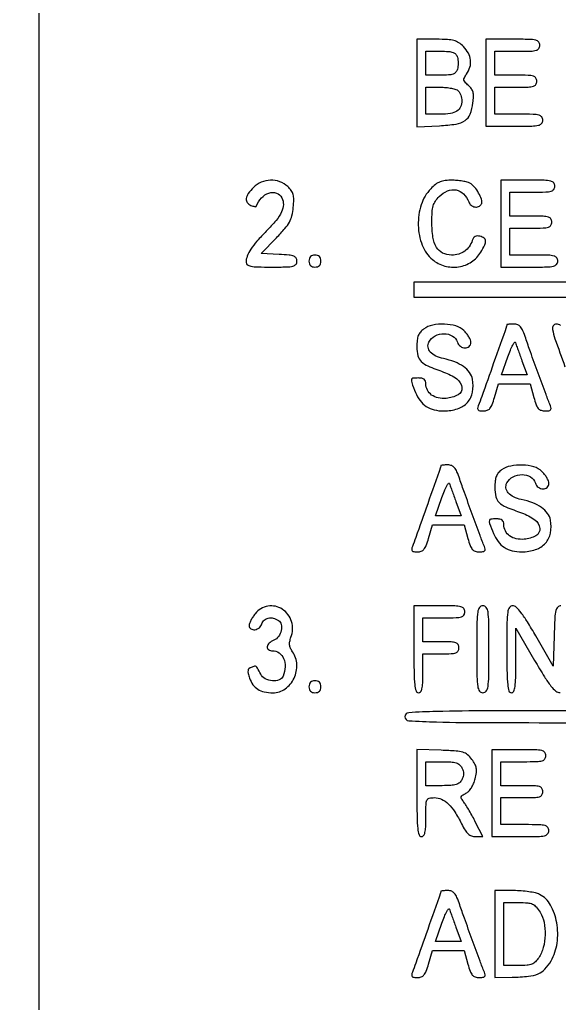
# Model space of a CAD drawing. Extents: x 0 to 1066, y 0 to 761.
# Drawn here: x 777.26 to 792.49, y 282.09 to 309.85 of the extents above; entities that cross this region are included whole.
import ezdxf

# ---------------------------------------------------------------- set-up
doc = ezdxf.new("R2010")
doc.units = 0
doc.header["$MEASUREMENT"] = 0

msp = doc.modelspace()

# ---------------------------------------------------------------- linework, layer by layer
for points in [[(183.390323, 95.266879, 0.000001), (192.989143, 95.254457, 0.000118)], [(329.859243, 95.267872, -0.000023), (352.558836, 95.240684, -0.000004), (375.624384, 95.211821, -0.198594)], [(479.458836, 95.240684, -0.000004), (502.524384, 95.211821, -0.198594)], [(710.559243, 95.267872, -0.000023), (733.258836, 95.240684, -0.000004), (756.324384, 95.211821, -0.198594)], [(416.092229, 95.24091, -0.000004), (439.072908, 95.212432, -0.198597)], [(542.992229, 95.24091, -0.000004), (565.972908, 95.212432, -0.198597)], [(606.442229, 95.24091, -0.000004), (629.422908, 95.212432, -0.198597)], [(669.892229, 95.24091, -0.000004), (692.872908, 95.212432, -0.198597)], [(792.526992, 301.216389, 0.180786), (792.408713, 301.2606, 0.252582), (792.319296, 301.212352, 0.197186), (792.297918, 301.102257, 0.035219), (792.368213, 300.846269, 0.0019), (792.65006, 300.05505, 0.003393)], [(792.53576, 293.3082, 0.195513), (792.444955, 293.271282, 0.145553), (792.391652, 293.175856, 0.043894), (792.364139, 292.969593, 0.004128), (792.34541, 292.458318), (792.3213, 291.608436), (791.828117, 292.458318, 0.007787), (791.588038, 292.857583, 0.025041), (791.411201, 293.11221, 0.035073), (791.273347, 293.267118, 0.195814), (791.172467, 293.3082, 0.254619), (791.082461, 293.259188, 0.110911), (791.033951, 293.127358, 0.030502), (791.013687, 292.841186, 0.002427), (791.01, 292.0815, 0.003213), (791.014328, 291.407979, 0.022561), (791.033338, 291.0804, 0.049302), (791.069253, 290.904677, 0.328801), (791.1369, 290.8548, 0.295501), (791.202272, 290.897131, 0.070336), (791.240006, 291.027831, 0.029944), (791.26004, 291.275394, 0.004715), (791.265637, 291.76425), (791.267474, 292.6737), (791.794387, 291.767557, 0.006242), (792.073761, 291.300624, 0.029041), (792.253482, 291.043337, 0.052989), (792.390726, 290.902838, 0.170079), (792.51165, 290.858107, 0.199339)]]:
    msp.add_lwpolyline(points, format="xyb")
for points in [[(409.06215, 749.15415), (40.8618, 749.132981), (40.8618, 380.65769), (40.8618, 12.1824), (501.2973, 12.1824), (961.7328, 12.1824), (961.7328, 380.646631), (961.7328, 749.110861), (961.41555, 749.1633, 0.040886), (961.153339, 749.184871, 0.000002), (934.190609, 749.194398, 0.000089), (904.448031, 749.199508, 0.000054), (869.1804, 749.195529, -0.000029), (813.61687, 749.186499, -0.000004), (696.10453, 749.175037, -0.000004), (556.774728, 749.163736, -0.000004)], [(788.472, 308.061653), (788.472, 306.825706), (789.105049, 306.857674, 0.024309), (789.575974, 306.904479, 0.112633), (789.829126, 307.003248, 0.153372), (789.972942, 307.184735, 0.058166), (790.05368, 307.501548, 0.023573), (790.069421, 307.683707, 0.073694), (790.05619, 307.805663, 0.094912), (790.010836, 307.900902, 0.057312), (789.925525, 307.992808, -0.027153), (789.830813, 308.083259, -0.149392), (789.799977, 308.145888, -0.161279), (789.810637, 308.21242, -0.033096), (789.873133, 308.315545, 0.080592), (789.967489, 308.510787, 0.100315), (789.985443, 308.711137, 0.097349), (789.923781, 308.907223, 0.071783), (789.787145, 309.089945, 0.050512), (789.652995, 309.199421, 0.079484), (789.517803, 309.260587, 0.053942), (789.33531, 309.289752, 0.012674), (789.025745, 309.2976), (788.472, 309.2976)], [(790.4178, 308.0709), (790.4178, 306.8442), (791.2215, 306.8442, 0.004147), (791.712209, 306.84827, 0.047763), (791.903588, 306.869803, 0.16431), (791.990994, 306.921393, 0.179874), (792.0252, 307.0134, 0.157888), (791.99566, 307.104616, 0.176663), (791.91945, 307.156162, 0.055952), (791.754578, 307.178253, 0.005351), (791.3484, 307.1826), (790.6716, 307.1826), (790.6716, 307.5633), (790.6716, 307.944), (791.2638, 307.944, 0.006583), (791.613692, 307.948607, 0.063075), (791.760825, 307.971193, 0.183695), (791.82967, 308.022626, 0.142406), (791.856, 308.1132, 0.142406), (791.82967, 308.203774, 0.183695), (791.760825, 308.255207, 0.063075), (791.613692, 308.277793, 0.006583), (791.2638, 308.2824), (790.6716, 308.2824), (790.6716, 308.6208), (790.6716, 308.9592), (791.3061, 308.9592, 0.005909), (791.684126, 308.963667, 0.059311), (791.840138, 308.98599, 0.180365), (791.912656, 309.037488, 0.150217), (791.9406, 309.1284, 0.17273), (791.907927, 309.220157, 0.168559), (791.824275, 309.27175, 0.050222), (791.641722, 309.293449, 0.004487), (791.1792, 309.2976), (790.4178, 309.2976)], [(789.6141, 308.79, -0.047189), (789.630779, 308.71289, -0.029688), (789.636252, 308.6208, -0.029688), (789.630779, 308.52871, -0.047189), (789.6141, 308.4516, -0.103276), (789.565962, 308.366174, -0.127418), (789.490671, 308.314847, -0.071188), (789.365644, 308.289146, -0.015153), (789.143099, 308.2824), (788.7258, 308.2824), (788.7258, 308.6208), (788.7258, 308.9592), (789.143099, 308.9592, -0.015153), (789.365644, 308.952454, -0.071188), (789.490671, 308.926753, -0.127418), (789.565962, 308.875426, -0.103276)], [(789.63948, 307.84248, -0.070395), (789.678394, 307.790739, -0.038897), (789.711179, 307.718594, -0.037889), (789.733531, 307.63877, -0.049362), (789.741, 307.5633, -0.103441), (789.704345, 307.388018, -0.151109), (789.601993, 307.269479, -0.105063), (789.418577, 307.202685, -0.034985), (789.13188, 307.1826), (788.7258, 307.1826), (788.7258, 307.5633), (788.7258, 307.944), (789.13188, 307.944, -0.022886), (789.294785, 307.93654, -0.026473), (789.448496, 307.914178, -0.026952), (789.574695, 307.881781, -0.120635)], [(783.857455, 305.113745, 0.043682), (783.715291, 304.944307, 0.119442), (783.658702, 304.799705, 0.193159), (783.686897, 304.687579, 0.145111), (783.788809, 304.60936, 0.015687), (783.842749, 304.59058, 0.025614), (783.889639, 304.578484, 0.023307), (783.92632, 304.572767, 0.338717), (783.936859, 304.579159, -0.09154), (784.08628, 304.82014, -0.127162), (784.297774, 304.958772, -0.170194), (784.506404, 304.956707, -0.18516), (784.659322, 304.824409, -0.131499), (784.703571, 304.635343, -0.101211), (784.654369, 304.428318, -0.065166), (784.499862, 304.184709, -0.022924), (784.2198, 303.878731, 0.016263), (783.959215, 303.601535, 0.036597), (783.78498, 303.371787, 0.049433), (783.68313, 303.174656, 0.094808), (783.6498, 303.000462, 0.251746), (783.685898, 302.933311, 0.100877), (783.785768, 302.893046, 0.039402), (783.981093, 302.872777, 0.006159), (784.3689, 302.868, 0.004991), (784.798913, 302.872292, 0.051496), (784.974765, 302.894008, 0.165833), (785.056238, 302.944458, 0.173634), (785.088, 303.033163, 0.137594), (785.063637, 303.120018, 0.167411), (784.998938, 303.173647, 0.068231), (784.865744, 303.204008, 0.009511), (784.58285, 303.223513), (784.077701, 303.2487), (784.511135, 303.697705, 0.013983), (784.74811, 303.957344, 0.051792), (784.874675, 304.139074, 0.067063), (784.944097, 304.317571, 0.035315), (784.983574, 304.552626, 0.018734), (784.996702, 304.77744, 0.070129), (784.979923, 304.917578, 0.092494), (784.928045, 305.026736, 0.048201), (784.827836, 305.139971, 0.099467), (784.604114, 305.277674, 0.095408), (784.341156, 305.320979, 0.094546), (784.078936, 305.263565, 0.095619)], [(788.861629, 305.07692, 0.114205), (788.593761, 304.62654, 0.083506), (788.510834, 304.048564, 0.085163), (788.621364, 303.486094, 0.127519), (788.909803, 303.080027, 0.108551), (789.255666, 302.898535, 0.105254), (789.649805, 302.875943, 0.106878), (790.014222, 303.015373, 0.11522), (790.276918, 303.290112, 0.021165), (790.385599, 303.493261, 0.127063), (790.408765, 303.609849, 0.232712), (790.366027, 303.685558, 0.086167), (790.251543, 303.737743, 0.067058), (790.174689, 303.747155, 0.120753), (790.113562, 303.731391, 0.12276), (790.067309, 303.689409, 0.07065), (790.034501, 303.621211, -0.072622), (789.948376, 303.443971, -0.089596), (789.819895, 303.313059, -0.08774), (789.651431, 303.233538, -0.066597), (789.448587, 303.2064, -0.114856), (789.198475, 303.264622, -0.145297), (789.024922, 303.425008, -0.099183), (788.925315, 303.707934, -0.035212), (788.895, 304.137869, -0.014703), (788.903329, 304.421043, -0.055361), (788.933225, 304.595821, -0.07729), (788.994679, 304.728312, -0.049247), (789.102655, 304.859945, -0.096703), (789.336225, 305.017212, -0.146157), (789.578227, 305.043824, -0.15206), (789.788432, 304.93371, -0.107279), (789.933938, 304.70805, 0.127947), (790.000211, 304.613926, 0.131147), (790.10336, 304.565114, 0.142401), (790.210676, 304.576066, 0.159485), (790.289819, 304.642852, 0.211029), (790.303963, 304.744973, 0.047286), (790.238419, 304.912549, 0.046742), (790.130302, 305.08471, 0.065556), (790.002131, 305.212959, 0.088545), (789.925029, 305.252919, 0.025252), (789.793936, 305.286536, 0.02458), (789.639506, 305.310094, 0.023821), (789.481878, 305.318709, 0.026305), (789.27183, 305.309119, 0.068477), (789.124986, 305.273966, 0.074054), (788.999848, 305.202392, 0.034872)], [(790.8408, 304.0947), (790.8408, 302.868), (791.6445, 302.868, 0.004147), (792.135209, 302.87207, 0.047763), (792.326588, 302.893603, 0.16431), (792.413994, 302.945193, 0.179874), (792.4482, 303.0372, 0.157888), (792.41866, 303.128416, 0.176663), (792.34245, 303.179962, 0.055952), (792.177578, 303.202053, 0.005351), (791.7714, 303.2064), (791.0946, 303.2064), (791.0946, 303.5871), (791.0946, 303.9678), (791.6868, 303.9678, 0.006583), (792.036692, 303.972407, 0.063075), (792.183825, 303.994993, 0.183695), (792.25267, 304.046426, 0.142406), (792.279, 304.137, 0.142406), (792.25267, 304.227574, 0.183695), (792.183825, 304.279007, 0.063075), (792.036692, 304.301593, 0.006583), (791.6868, 304.3062), (791.0946, 304.3062), (791.0946, 304.6446), (791.0946, 304.983), (791.7291, 304.983, 0.005909), (792.107126, 304.987467, 0.059311), (792.263138, 305.00979, 0.180365), (792.335656, 305.061288, 0.150217), (792.3636, 305.1522, 0.17273), (792.330927, 305.243957, 0.168559), (792.247275, 305.29555, 0.050222), (792.064722, 305.317249, 0.004487), (791.6022, 305.3214), (790.8408, 305.3214)], [(785.4264, 303.0372, 0.072254), (785.437131, 302.963331, 0.124864), (785.4687, 302.9103, 0.124864), (785.521731, 302.878731, 0.072254), (785.5956, 302.868, 0.072254), (785.669469, 302.878731, 0.124864), (785.7225, 302.9103, 0.124864), (785.754069, 302.963331, 0.072254), (785.7648, 303.0372, 0.072254), (785.754069, 303.111069, 0.124864), (785.7225, 303.1641, 0.124864), (785.669469, 303.195669, 0.072254), (785.5956, 303.2064, 0.072254), (785.521731, 303.195669, 0.124864), (785.4687, 303.1641, 0.124864), (785.437131, 303.111069, 0.072254)], [(788.66235, 301.118944, 0.064007), (788.569552, 301.034732, 0.085808), (788.511751, 300.937165, 0.066535), (788.481234, 300.807274, 0.024477), (788.472, 300.618758, 0.055339), (788.500637, 300.360812, 0.149321), (788.590873, 300.202324, 0.090969), (788.784644, 300.076662, 0.013145), (789.226097, 299.906657, -0.070637), (789.600595, 299.710569, -0.215768), (789.740351, 299.467824, -0.299828), (789.632596, 299.263464, -0.104684), (789.298804, 299.16227, -0.073735), (789.072338, 299.176205, -0.104161), (788.888047, 299.257673, -0.119079), (788.768723, 299.396512, -0.118782), (788.7258, 299.574643, 0.082235), (788.713346, 299.649852, 0.147435), (788.677233, 299.700334, 0.119852), (788.613024, 299.728894, 0.045016), (788.5143, 299.7378, 0.028442), (788.359893, 299.72901, 0.327023), (788.317792, 299.690113, 0.139119), (788.324429, 299.610942, 0.005125), (788.434289, 299.328001, 0.065244), (788.563077, 299.098252, 0.088006), (788.736442, 298.935438, 0.085852), (788.95874, 298.839565, 0.059042), (789.231873, 298.8072, 0.079385), (789.621077, 298.869386, 0.130563), (789.898888, 299.050024, 0.137881), (790.041028, 299.336502, 0.093265), (790.041228, 299.703247, 0.114024), (789.957695, 299.894128, 0.079467), (789.78867, 300.058886, 0.063948), (789.539322, 300.1907, 0.038754), (789.218166, 300.283434, -0.060203), (789.001487, 300.356177, -0.103319), (788.850406, 300.471045, -0.141227), (788.786042, 300.609835, -0.162669), (788.810478, 300.753146, -0.149104), (788.984237, 300.926203, -0.123853), (789.238631, 300.988698, -0.133716), (789.477953, 300.9221, -0.183571), (789.615473, 300.748672, 0.153609), (789.697387, 300.632012, 0.157876), (789.830416, 300.584861, 0.194842), (789.946396, 300.628172, 0.210147), (789.9948, 300.738253, 0.093821), (789.981133, 300.810446, 0.037607), (789.937283, 300.90137, 0.035541), (789.873923, 300.994863, 0.037508), (789.798997, 301.076653, 0.118482), (789.57327, 301.205394, 0.061394), (789.250923, 301.257356, 0.060569), (788.918756, 301.229454, 0.10142)], [(791.009995, 301.23945, -0.084799), (791.003491, 301.201434, -0.000052), (790.63752, 300.162662, -0.000388), (790.301976, 299.212928, -0.009822), (790.204975, 298.95525, 0.060048), (790.185383, 298.881519, 0.230938), (790.199632, 298.837662, 0.170663), (790.247725, 298.813554, 0.031659), (790.347979, 298.8072, 0.086283), (790.456094, 298.825997, 0.134827), (790.532923, 298.879959, 0.082591), (790.594996, 298.98697, 0.018432), (790.662468, 299.1879), (790.774876, 299.5686), (791.219843, 299.5686), (791.664811, 299.5686), (791.7714, 299.1879, 0.017944), (791.836785, 298.98299, 0.087286), (791.897012, 298.877531, 0.141822), (791.974234, 298.825152, 0.078722), (792.087546, 298.8072, 0.029308), (792.192692, 298.813368, 0.166988), (792.242422, 298.837276, 0.236769), (792.257264, 298.881066, 0.061225), (792.23749, 298.95525, -0.006965), (792.115201, 299.271606, -0.001209), (791.893945, 299.87304, -0.001323), (791.674217, 300.479787, -0.005089), (791.542452, 300.85875, 0.017403), (791.463681, 301.0685, 0.074917), (791.394922, 301.182275, 0.125362), (791.315216, 301.240172, 0.094981), (791.208649, 301.2606, 0.00999), (791.132484, 301.259078, 0.016528), (791.068352, 301.254387, 0.010464), (791.017248, 301.247862, 0.371455)], [(791.436155, 300.22425), (791.585944, 299.8224), (791.223638, 299.8224), (790.861332, 299.8224), (791.039143, 300.336818, -0.011999), (791.109893, 300.526624, -0.026422), (791.174917, 300.667059, -0.047278), (791.225234, 300.743701, -0.601846), (791.25166, 300.738668, 0.009837), (791.273496, 300.672495, 0.001488), (791.320171, 300.541123, 0.001668), (791.376262, 300.386356, 0.001442)], [(789.148795, 297.26325, -0.084799), (789.142291, 297.225234, -0.000052), (788.77632, 296.186462, -0.000388), (788.440776, 295.236728, -0.009822), (788.343775, 294.97905, 0.060048), (788.324183, 294.905319, 0.230938), (788.338432, 294.861462, 0.170663), (788.386525, 294.837354, 0.031659), (788.486779, 294.831, 0.086283), (788.594894, 294.849797, 0.134827), (788.671723, 294.903759, 0.082591), (788.733796, 295.01077, 0.018432), (788.801268, 295.2117), (788.913676, 295.5924), (789.358643, 295.5924), (789.803611, 295.5924), (789.9102, 295.2117, 0.017944), (789.975585, 295.00679, 0.087286), (790.035812, 294.901331, 0.141822), (790.113034, 294.848952, 0.078722), (790.226346, 294.831, 0.029308), (790.331492, 294.837168, 0.166988), (790.381222, 294.861076, 0.236769), (790.396064, 294.904866, 0.061225), (790.37629, 294.97905, -0.006965), (790.254001, 295.295406, -0.001209), (790.032745, 295.89684, -0.001323), (789.813017, 296.503587, -0.005089), (789.681252, 296.88255, 0.017403), (789.602481, 297.0923, 0.074917), (789.533722, 297.206075, 0.125362), (789.454016, 297.263972, 0.094981), (789.347449, 297.2844, 0.00999), (789.271284, 297.282878, 0.016528), (789.207152, 297.278187, 0.010464), (789.156048, 297.271662, 0.371455)], [(790.86195, 297.142744, 0.064007), (790.769152, 297.058532, 0.085808), (790.711351, 296.960965, 0.066535), (790.680834, 296.831074, 0.024477), (790.6716, 296.642558, 0.055339), (790.700237, 296.384612, 0.149321), (790.790473, 296.226124, 0.090969), (790.984244, 296.100462, 0.013145), (791.425697, 295.930457, -0.070637), (791.800195, 295.734369, -0.215768), (791.939951, 295.491624, -0.299828), (791.832196, 295.287264, -0.104684), (791.498404, 295.18607, -0.073735), (791.271938, 295.200005, -0.104161), (791.087647, 295.281473, -0.119079), (790.968323, 295.420312, -0.118782), (790.9254, 295.598443, 0.082235), (790.912946, 295.673652, 0.147435), (790.876833, 295.724134, 0.119852), (790.812624, 295.752694, 0.045016), (790.7139, 295.7616, 0.028442), (790.559493, 295.75281, 0.327023), (790.517392, 295.713913, 0.139119), (790.524029, 295.634742, 0.005125), (790.633889, 295.351801, 0.065244), (790.762677, 295.122052, 0.088006), (790.936042, 294.959238, 0.085852), (791.15834, 294.863365, 0.059042), (791.431473, 294.831, 0.079385), (791.820677, 294.893186, 0.130563), (792.098488, 295.073824, 0.137881), (792.240628, 295.360302, 0.093265), (792.240828, 295.727047, 0.114024), (792.157295, 295.917928, 0.079467), (791.98827, 296.082686, 0.063948), (791.738922, 296.2145, 0.038754), (791.417766, 296.307234, -0.060203), (791.201087, 296.379977, -0.103319), (791.050006, 296.494845, -0.141227), (790.985642, 296.633635, -0.162669), (791.010078, 296.776946, -0.149104), (791.183837, 296.950003, -0.123853), (791.438231, 297.012498, -0.133716), (791.677553, 296.9459, -0.183571), (791.815073, 296.772472, 0.153609), (791.896987, 296.655812, 0.157876), (792.030016, 296.608661, 0.194842), (792.145996, 296.651972, 0.210147), (792.1944, 296.762053, 0.093821), (792.180733, 296.834246, 0.037607), (792.136883, 296.92517, 0.035541), (792.073523, 297.018663, 0.037508), (791.998597, 297.100453, 0.118482), (791.77287, 297.229194, 0.061394), (791.450523, 297.281156, 0.060569), (791.118356, 297.253254, 0.10142)], [(789.574955, 296.24805), (789.724744, 295.8462), (789.362438, 295.8462), (789.000132, 295.8462), (789.177943, 296.360618, -0.011999), (789.248693, 296.550424, -0.026422), (789.313717, 296.690859, -0.047278), (789.364034, 296.767501, -0.601846), (789.39046, 296.762468, 0.009837), (789.412296, 296.696295, 0.001488), (789.458971, 296.564923, 0.001668), (789.515062, 296.410156, 0.001442)], [(783.90974, 293.085291, 0.022783), (783.842628, 292.991474, 0.02434), (783.785906, 292.893936, 0.024866), (783.745705, 292.805893, 0.094937), (783.7344, 292.746891, 0.258322), (783.783202, 292.658735, 0.178496), (783.897336, 292.634844, 0.132658), (784.026058, 292.690898, 0.161517), (784.097313, 292.8006, -0.149114), (784.16104, 292.904117, -0.131612), (784.274856, 292.960678, -0.109688), (784.419473, 292.957927, -0.082039), (784.566652, 292.895487, -0.200084), (784.646103, 292.782028, -0.113406), (784.644416, 292.611582, -0.100846), (784.565534, 292.442607, -0.130633), (784.43235, 292.336389, 0.078534), (784.301261, 292.252331, 0.181056), (784.247439, 292.150355, 0.289475), (784.28418, 292.071523, 0.143755), (784.39428, 292.0392, -0.153562), (784.582816, 291.979898, -0.140388), (784.711532, 291.821492, -0.113447), (784.753303, 291.588613, -0.079658), (784.698249, 291.327019, -0.21346), (784.588773, 291.217897, -0.113513), (784.395491, 291.191227, -0.102281), (784.193564, 291.252099, -0.149705), (784.064317, 291.38355, 0.005555), (783.974765, 291.551099, 0.116518), (783.937039, 291.592921, 0.219381), (783.892368, 291.600724, 0.026861), (783.795473, 291.569398, 0.092972), (783.733525, 291.531262, 0.172417), (783.705967, 291.479854, 0.101014), (783.709926, 291.401872, 0.020841), (783.749963, 291.26952, 0.069043), (783.84652, 291.080977, 0.099936), (783.981718, 290.95237, 0.091218), (784.165989, 290.878924, 0.049376), (784.409678, 290.8548, 0.156234), (784.754716, 290.965311, 0.127456), (785.004936, 291.264001, 0.123402), (785.083446, 291.654883, 0.141857), (784.960769, 292.013999, -0.046292), (784.90406, 292.11339, -0.080762), (784.879294, 292.20472, -0.077431), (784.884245, 292.301842, -0.039482), (784.918608, 292.419394, 0.165824), (784.934008, 292.863496, 0.175108), (784.673665, 293.212659, 0.189893), (784.268412, 293.298225, 0.186376)], [(788.3874, 292.0815, 0.003213), (788.391728, 291.407979, 0.022561), (788.410738, 291.0804, 0.049302), (788.446653, 290.904677, 0.328801), (788.5143, 290.8548, 0.232029), (788.576037, 290.88508, 0.108427), (788.615169, 290.9676, 0.047315), (788.635901, 291.123457, 0.00942), (788.6412, 291.4047), (788.6412, 291.9546), (789.1488, 291.9546, 0.008455), (789.442498, 291.959567, 0.072107), (789.5718, 291.9828, 0.188641), (789.633332, 292.034068, 0.12648), (789.6564, 292.1238, 0.12648), (789.633332, 292.213532, 0.188641), (789.5718, 292.2648, 0.072107), (789.442498, 292.288033, 0.008455), (789.1488, 292.293), (788.6412, 292.293), (788.6412, 292.6314), (788.6412, 292.9698), (789.2334, 292.9698, 0.006583), (789.583292, 292.974407, 0.063075), (789.730425, 292.996993, 0.183695), (789.79927, 293.048426, 0.142406), (789.8256, 293.139, 0.165398), (789.794483, 293.230495, 0.1727), (789.714563, 293.282074, 0.052938), (789.540845, 293.303957, 0.004884), (789.1065, 293.3082), (788.3874, 293.3082)], [(790.164, 292.0815, 0.002322), (790.167589, 291.308638, 0.031956), (790.188067, 291.029287, 0.123223), (790.238878, 290.902909, 0.240299), (790.3332, 290.8548, 0.240299), (790.427522, 290.902909, 0.123223), (790.478333, 291.029287, 0.031956), (790.498811, 291.308638, 0.002322), (790.5024, 292.0815, 0.002322), (790.498811, 292.854362, 0.031956), (790.478333, 293.133713, 0.123223), (790.427522, 293.260091, 0.240299), (790.3332, 293.3082, 0.240299), (790.238878, 293.260091, 0.123223), (790.188067, 293.133713, 0.031956), (790.167589, 292.854362, 0.002322)], [(785.4264, 291.024, 0.072254), (785.437131, 290.950131, 0.124864), (785.4687, 290.8971, 0.124864), (785.521731, 290.865531, 0.072254), (785.5956, 290.8548, 0.072254), (785.669469, 290.865531, 0.124864), (785.7225, 290.8971, 0.124864), (785.754069, 290.950131, 0.072254), (785.7648, 291.024, 0.072254), (785.754069, 291.097869, 0.124864), (785.7225, 291.1509, 0.124864), (785.669469, 291.182469, 0.072254), (785.5956, 291.1932, 0.072254), (785.521731, 291.182469, 0.124864), (785.4687, 291.1509, 0.124864), (785.437131, 291.097869, 0.072254)], [(788.1336, 290.178, 0.3959), (788.240061, 290.06462, 0.009636), (789.0219, 290.030466, 0.005779), (790.484022, 290.01171, 0.000317), (795.0708, 290.0088, 0.000317), (799.657578, 290.01171, 0.005779), (801.1197, 290.030466, 0.009636), (801.901539, 290.06462, 0.3959), (802.008, 290.178, 0.3959), (801.901539, 290.29138, 0.009636), (801.1197, 290.325534, 0.005779), (799.657578, 290.34429, 0.000317), (795.0708, 290.3472, 0.000317), (790.484022, 290.34429, 0.005779), (789.0219, 290.325534, 0.009636), (788.240061, 290.29138, 0.3959)], [(788.472, 288.024121, 0.003202), (788.476326, 287.348613, 0.022501), (788.495332, 287.02017, 0.049121), (788.53123, 286.843947, 0.329081), (788.5989, 286.794, 0.232029), (788.660637, 286.82428, 0.108427), (788.699769, 286.9068, 0.047315), (788.720501, 287.062657, 0.00942), (788.7258, 287.3439, -0.00595), (788.730107, 287.705865, -0.096871), (788.756144, 287.823998, -0.238613), (788.82081, 287.877615, -0.056005), (788.964853, 287.8938, -0.111153), (789.166305, 287.848456, -0.081177), (789.35562, 287.717601, -0.058854), (789.54131, 287.490971, -0.025924), (789.733172, 287.15355, 0.021841), (789.832916, 286.974753, 0.069009), (789.92007, 286.869227, 0.100305), (790.012578, 286.813432, 0.085906), (790.124845, 286.794), (790.33605, 286.794), (790.129873, 287.19585, 0.006834), (790.041806, 287.361872, 0.006481), (789.947698, 287.528412, 0.006451), (789.860651, 287.67356, 0.022591), (789.799227, 287.763675, -0.02569), (789.732648, 287.862664, -0.192002), (789.723729, 287.917464, -0.198014), (789.755063, 287.96239, -0.027525), (789.855928, 288.019575, 0.089041), (789.933881, 288.077414, 0.046566), (790.008398, 288.173076, 0.042448), (790.071634, 288.293402, 0.038847), (790.115864, 288.426263, 0.026721), (790.149834, 288.602622, 0.076578), (790.147842, 288.727041, 0.082928), (790.108816, 288.839384, 0.035157), (790.022472, 288.974062, 0.057331), (789.899902, 289.10434, 0.10358), (789.771517, 289.173632, 0.055706), (789.576385, 289.208574, 0.007564), (789.161158, 289.229671), (788.472, 289.254243)], [(790.587, 288.0207), (790.587, 286.794), (791.3907, 286.794, 0.004147), (791.881409, 286.79807, 0.047763), (792.072788, 286.819603, 0.16431), (792.160194, 286.871193, 0.179874), (792.1944, 286.9632, 0.157888), (792.16486, 287.054416, 0.176663), (792.08865, 287.105962, 0.055952), (791.923778, 287.128053, 0.005351), (791.5176, 287.1324), (790.8408, 287.1324), (790.8408, 287.5131), (790.8408, 287.8938), (791.433, 287.8938, 0.006583), (791.782892, 287.898407, 0.063075), (791.930025, 287.920993, 0.183695), (791.99887, 287.972426, 0.142406), (792.0252, 288.063, 0.142406), (791.99887, 288.153574, 0.183695), (791.930025, 288.205007, 0.063075), (791.782892, 288.227593, 0.006583), (791.433, 288.2322), (790.8408, 288.2322), (790.8408, 288.5706), (790.8408, 288.909), (791.4753, 288.909, 0.005909), (791.853326, 288.913467, 0.059311), (792.009338, 288.93579, 0.180365), (792.081856, 288.987288, 0.150217), (792.1098, 289.0782, 0.17273), (792.077127, 289.169957, 0.168559), (791.993475, 289.22155, 0.050222), (791.810922, 289.243249, 0.004487), (791.3484, 289.2474), (790.587, 289.2474)], [(789.741, 288.7398, -0.049536), (789.777162, 288.652426, -0.073486), (789.789253, 288.5706, -0.073486), (789.777162, 288.488774, -0.049536), (789.741, 288.4014, -0.09537), (789.672105, 288.316475, -0.100861), (789.577866, 288.265233, -0.059921), (789.432832, 288.239248, -0.014397), (789.188123, 288.2322), (788.7258, 288.2322), (788.7258, 288.5706), (788.7258, 288.909), (789.188123, 288.909, -0.014397), (789.432832, 288.901952, -0.059921), (789.577866, 288.875967, -0.100861), (789.672105, 288.824725, -0.09537)], [(789.148795, 285.25005, -0.084799), (789.142291, 285.212034, -0.000052), (788.77632, 284.173262, -0.000388), (788.440776, 283.223528, -0.009822), (788.343775, 282.96585, 0.060048), (788.324183, 282.892119, 0.230938), (788.338432, 282.848262, 0.170663), (788.386525, 282.824154, 0.031659), (788.486779, 282.8178, 0.086283), (788.594894, 282.836597, 0.134827), (788.671723, 282.890559, 0.082591), (788.733796, 282.99757, 0.018432), (788.801268, 283.1985), (788.913676, 283.5792), (789.358643, 283.5792), (789.803611, 283.5792), (789.9102, 283.1985, 0.017944), (789.975585, 282.99359, 0.087286), (790.035812, 282.888131, 0.141822), (790.113034, 282.835752, 0.078722), (790.226346, 282.8178, 0.029308), (790.331492, 282.823968, 0.166988), (790.381222, 282.847876, 0.236769), (790.396064, 282.891666, 0.061225), (790.37629, 282.96585, -0.006965), (790.254001, 283.282206, -0.001209), (790.032745, 283.88364, -0.001323), (789.813017, 284.490387, -0.005089), (789.681252, 284.86935, 0.017403), (789.602481, 285.0791, 0.074917), (789.533722, 285.192875, 0.125362), (789.454016, 285.250772, 0.094981), (789.347449, 285.2712, 0.00999), (789.271284, 285.269678, 0.016528), (789.207152, 285.264987, 0.010464), (789.156048, 285.258462, 0.371455)], [(790.6716, 284.0445), (790.6716, 282.8178), (791.15805, 282.826233, 0.018847), (791.62102, 282.851733, 0.076273), (791.894429, 282.920081, 0.107083), (792.085618, 283.053869, 0.057946), (792.255822, 283.286764, 0.09461), (792.426813, 283.791418, 0.077415), (792.417401, 284.362031, 0.083451), (792.241767, 284.862465, 0.148656), (791.931584, 285.164203, 0.065462), (791.81924, 285.204666, 0.01784), (791.633259, 285.238374, 0.017725), (791.417631, 285.261791, 0.017594), (791.20035, 285.269953), (790.6716, 285.2712)], [(791.946553, 284.65785, -0.090931), (792.058874, 284.376131, -0.056823), (792.088935, 284.021209, -0.056208), (792.038025, 283.663388, -0.081785), (791.90923, 283.372509, -0.053857), (791.815967, 283.258966, -0.102503), (791.716965, 283.195335, -0.073821), (791.579288, 283.164609, -0.018052), (791.34645, 283.1562), (790.9254, 283.1562), (790.9254, 284.0445), (790.9254, 284.9328), (791.349643, 284.9328, -0.017821), (791.599618, 284.923888, -0.090339), (791.734117, 284.889335, -0.111314), (791.833876, 284.812966, -0.033754)], [(789.574955, 284.23485), (789.724744, 283.833), (789.362438, 283.833), (789.000132, 283.833), (789.177943, 284.347418, -0.011999), (789.248693, 284.537224, -0.026422), (789.313717, 284.677659, -0.047278), (789.364034, 284.754301, -0.601846), (789.39046, 284.749268, 0.009837), (789.412296, 284.683095, 0.001488), (789.458971, 284.551723, 0.001668), (789.515062, 284.396956, 0.001442)]]:
    msp.add_lwpolyline(points, format="xyb", close=True)
for points in [[(960.8868, 276.0921), (960.8868, 229.0122), (869.3496, 229.0122), (777.8124, 229.0122), (777.8124, 276.0921), (777.8124, 323.172), (869.3496, 323.172), (960.8868, 323.172)], [(788.3874, 302.2335), (788.3874, 302.022), (794.394, 302.022), (800.4006, 302.022), (800.4006, 302.2335), (800.4006, 302.445), (794.394, 302.445), (788.3874, 302.445)]]:
    msp.add_lwpolyline(points, close=True)

doc.saveas('drawing.dxf')
